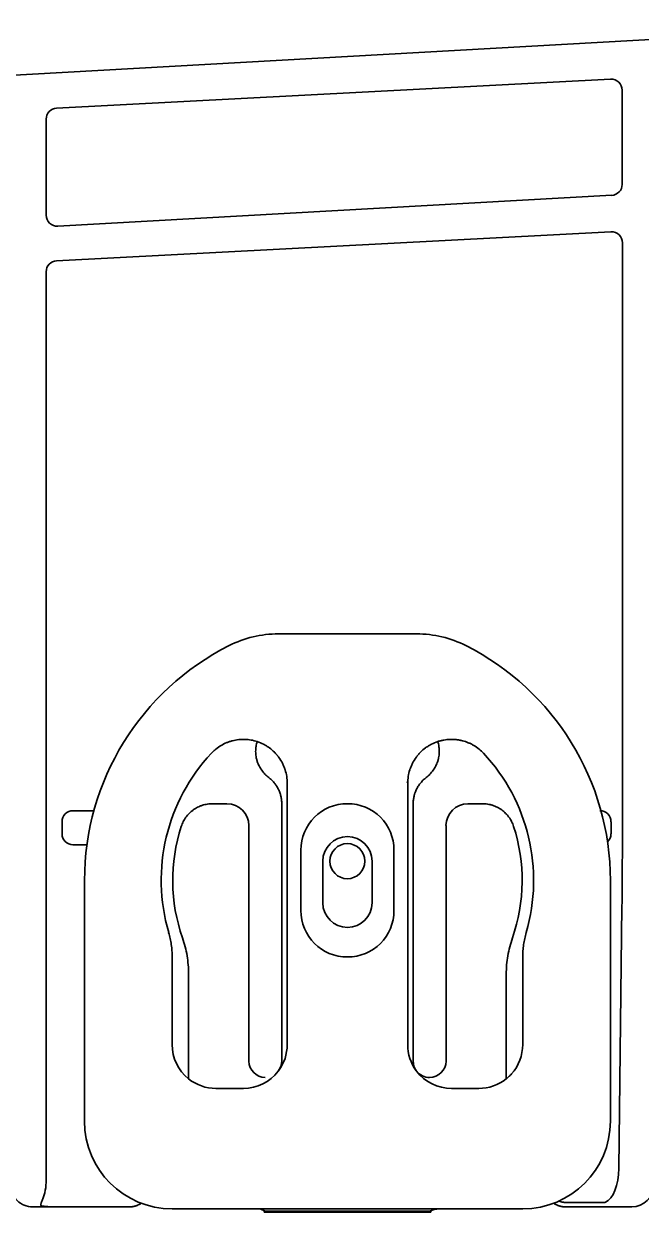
# Model space of a CAD drawing. Extents: x 5997 to 10491, y -672 to 3220.
# Drawn here: x 9107.5 to 9163.9, y 2995.2 to 3103.7 of the extents above; entities that cross this region are included whole.
import ezdxf

# ---------------------------------------------------------------- set-up
doc = ezdxf.new("R2010")
doc.units = 0
doc.header["$LTSCALE"] = 5
doc.layers.add('1', color=7, linetype='CONTINUOUS', true_color=0xffffff)

msp = doc.modelspace()

# ---------------------------------------------------------------- linework, layer by layer
at = {"layer": '1', "color": 7, "linetype": 'Continuous', "lineweight": 35}
for p, q in [((9190.67, 3103.74), (8906.29, 3087.89)), ((9110.52, 3096.02), (9161.09, 3098.68)), ((9162.15, 3097.68), (9162.15, 3089.07)), ((9109.57, 3095.11), (9109.57, 3086.17)), ((9161.2, 3088.08), (9110.63, 3085.26)), ((9161.12, 3084.75), (9110.52, 3082.09)), ((9162.17, 3030.77), (9162.17, 3083.74)), ((9109.57, 3081.09), (9109.57, 3033.14)), ((9130.77, 3048.03), (9143.38, 3048.03)), ((9131.57, 3010.53), (9131.57, 3034.4)), ((9142.57, 3034.4), (9142.57, 3010.53)), ((9109.57, 3033.14), (9109.57, 3025.52)), ((9112.02, 3031.88), (9113.93, 3031.88)), ((9112.02, 3031.88), (9112.02, 3031.88)), ((9113.93, 3031.88), (9113.93, 3031.88)), ((9126.07, 3032.53), (9124.75, 3032.53)), ((9131.07, 3032.53), (9131.07, 3009.03)), ((9143.07, 3009.03), (9143.07, 3032.53)), ((9149.39, 3032.53), (9148.07, 3032.53)), ((9160.2, 3031.95), (9160.2, 3031.95)), ((9160.2, 3031.95), (9160.2, 3031.95)), ((9111.02, 3030.88), (9111.02, 3030.88)), ((9111.02, 3030.88), (9111.02, 3029.77)), ((9161.13, 3030.88), (9161.13, 3030.88)), ((9161.13, 3029.77), (9161.13, 3030.88)), ((9111.02, 3029.77), (9111.02, 3029.77)), ((9128.07, 3009.03), (9128.07, 3030.53)), ((9146.07, 3030.53), (9146.07, 3009.03)), ((9161.13, 3029.77), (9161.13, 3029.77)), ((9113.29, 3028.77), (9112.02, 3028.77)), ((9112.02, 3028.77), (9112.02, 3028.77)), ((9132.82, 3028.28), (9132.82, 3022.78)), ((9141.32, 3022.78), (9141.32, 3028.28)), ((9134.82, 3027.28), (9134.82, 3023.48)), ((9139.32, 3023.48), (9139.32, 3027.28)), ((9109.57, 3025.52), (9109.57, 2998.2)), ((9113.07, 3003.53), (9113.07, 3025.53)), ((9161.07, 3025.53), (9161.07, 3003.53)), ((9132.82, 3022.78), (9132.81, 3022.78)), ((9161.84, 2999.22), (9162.13, 3023.16)), ((9121.07, 3018.53), (9121.07, 3010.53)), ((9153.07, 3010.53), (9153.07, 3018.53)), ((9122.57, 3016.97), (9122.57, 3007.4)), ((9151.57, 3007.4), (9151.57, 3016.97)), ((9125.07, 3006.53), (9127.57, 3006.53)), ((9146.57, 3006.53), (9149.07, 3006.53)), ((9157.02, 2996.12), (9160.34, 2996.12)), ((9108.34, 2995.71), (9117.13, 2995.71)), ((9153.07, 2995.53), (9121.07, 2995.53)), ((9129.09, 2995.53), (9129.57, 2995.33)), ((9129.47, 2995.23), (9129.47, 2995.37)), ((9144.67, 2995.23), (9129.47, 2995.23)), ((9129.57, 2995.33), (9129.57, 2995.23)), ((9129.57, 2995.33), (9144.57, 2995.33)), ((9144.57, 2995.33), (9144.98, 2995.49)), ((9144.57, 2995.23), (9144.57, 2995.33)), ((9144.67, 2995.37), (9144.67, 2995.23)), ((9157.01, 2995.71), (9157.26, 2995.71)), ((9157.26, 2995.71), (9163.02, 2995.71))]:
    msp.add_line(p, q, dxfattribs=at)
msp.add_circle((9137.07, 3027.28), 1.6, dxfattribs=at)
for centre, radius, start, end in [((9130.77, 3038.03), 10, 90, 116.7655), ((9143.38, 3038.03), 10, 63.2345, 90), ((9137.07, 3025.53), 24, 116.7655, 180), ((9137.07, 3025.53), 24, 0, 63.2345), ((9137.07, 3025.53), 17, 136.9472, 196.2606), ((9137.07, 3025.53), 17, 343.7394, 43.0512), ((9137.07, 3028.28), 4.25, 0, 180), ((9137.07, 3025.53), 15.95, 162.0029, 199.2463), ((9137.07, 3025.53), 15.95, 340.7537, 17.9971), ((9137.07, 3027.28), 2.25, 0, 180), ((9137.07, 3023.48), 2.25, 180, 0), ((9137.07, 3022.78), 4.25, 180, 0), ((9121.07, 3003.53), 8, 180, 270), ((9153.07, 3003.53), 8, 270, 0)]:
    msp.add_arc(centre, radius, start, end, dxfattribs=at)
for centre, major_axis, ratio, start_param, end_param in [((9161.15, 3097.68), (0.829, -0.56), 0.999069, 0.594221, 2.218099), ((9110.57, 3095.03), (0.936, -0.353), 0.999269, 1.985339, 3.502131), ((9161.15, 3089.07), (-0.821, -0.571), 0.999112, 1.017308, 2.533193), ((9110.57, 3086.25), (-0.936, -0.353), 0.999269, 5.922647, 7.547449), ((9161.18, 3083.75), (0.06, -1), 0.995861, 1.505498, 3.129377), ((9110.57, 3081.09), (0.337, -0.946), 0.995571, 2.851744, 4.368535), ((9112.02, 3030.88), (0.713, -0.713), 0.991846, 2.357564, 3.925621), ((9126.07, 3030.52), (-1.42, -1.42), 0.998783, 2.356803, 3.926382), ((9148.07, 3030.52), (1.42, -1.42), 0.998783, 2.356803, 3.926382), ((9160.12, 3030.88), (-0.713, -0.713), 0.991846, 2.357564, 3.925621), ((9161.94, 3030.76), (0, -13.26), 0.017437, 0.959838, 1.571375), ((9112.02, 3029.78), (-0.713, -0.713), 0.991846, 5.499157, 7.067214), ((9160.12, 3029.78), (0.713, -0.713), 0.991846, 6.251685, 7.067214), ((9125.07, 3010.53), (2.83, 2.83), 0.999695, 2.356347, 3.251938), ((9127.57, 3010.53), (-2.83, 2.83), 0.999695, 3.290549, 3.926839), ((9146.57, 3010.53), (2.83, 2.83), 0.999695, 2.356347, 2.992639), ((9149.07, 3010.53), (-2.83, 2.83), 0.999695, 3.197702, 3.926839), ((9129.57, 3009.03), (1.06, 1.06), 0.998783, 2.356803, 3.926991), ((9129.57, 3009.03), (-1.06, 1.06), 0.998783, 3.302332, 3.926382), ((9144.57, 3009.03), (1.06, 1.06), 0.998783, 2.356803, 2.980862), ((9144.57, 3009.03), (1.06, 1.06), 0.998783, 3.018958, 3.926991), ((9146.57, 3010.53), (2.83, 2.83), 0.999695, 3.006925, 3.926839), ((9144.57, 3009.03), (-1.06, 1.06), 0.998783, 2.356195, 3.926382), ((9125.07, 3010.53), (2.83, 2.83), 0.999695, 3.251938, 3.926839), ((9149.07, 3010.53), (-2.83, 2.83), 0.999695, 2.356347, 3.031247), ((9108.82, 2998.2), (0, -2.18), 0.343251, 0.645348, 1.570796), ((9160.34, 2999.28), (0, -3.21), 0.466805, 0.198616, 1.553343), ((9108.35, 2997.67), (-1.98, -0.31), 0.977026, 6.122506, 7.694216), ((9163.03, 2997.67), (-1.98, -0.31), 0.977026, 1.411031, 2.980914), ((9117.13, 2997.71), (-1.49, -1.34), 0.998167, 1.277273, 1.427042), ((9157.02, 2997.71), (1.49, -1.34), 0.998167, 4.856139, 5.005887)]:
    msp.add_ellipse(centre, major_axis=major_axis, ratio=ratio, start_param=start_param, end_param=end_param, dxfattribs=at)
at = {"layer": '1', "color": 7, "linetype": 'Continuous', "lineweight": 35, "extrusion": (2.95823e-31, -1.17146e-15, -1)}
msp.add_ellipse((9127.57, 3010.53), major_axis=(-2.83, 2.83), ratio=0.999695, start_param=3.006925, end_param=3.926839, dxfattribs=at)
at = {"layer": '1', "color": 7, "linetype": 'Continuous', "lineweight": 35}
for points, knots in [([(9128.83, 3038.2), (9128.65, 3038.26), (9128.46, 3038.31), (9128.09, 3038.37), (9127.9, 3038.39), (9127.67, 3038.4), (9127.62, 3038.4), (9127.52, 3038.4), (9127.47, 3038.4), (9127.33, 3038.4), (9127.24, 3038.39), (9126.95, 3038.36), (9126.77, 3038.32), (9126.49, 3038.25), (9126.4, 3038.23), (9126.27, 3038.18), (9126.22, 3038.17), (9126.13, 3038.13), (9126.09, 3038.12), (9125.87, 3038.02), (9125.7, 3037.94), (9125.37, 3037.75), (9125.22, 3037.64), (9125.03, 3037.49), (9124.99, 3037.46), (9124.92, 3037.4), (9124.82, 3037.3), (9124.72, 3037.2), (9124.65, 3037.13)], [0, 0, 0, 0, 0.125, 0.125, 0.25, 0.25, 0.28125, 0.28125, 0.3125, 0.3125, 0.375, 0.375, 0.5, 0.5, 0.5625, 0.5625, 0.59375, 0.59375, 0.625, 0.625, 0.75, 0.75, 0.875, 0.875, 0.90625, 0.90625, 0.9375, 1, 1, 1, 1]), ([(9149.5, 3037.13), (9149.36, 3037.27), (9149.23, 3037.4), (9148.93, 3037.64), (9148.78, 3037.74), (9148.57, 3037.87), (9148.53, 3037.89), (9148.45, 3037.94), (9148.4, 3037.96), (9148.28, 3038.02), (9148.19, 3038.06), (9147.93, 3038.17), (9147.75, 3038.23), (9147.47, 3038.3), (9147.38, 3038.32), (9147.24, 3038.35), (9147.19, 3038.35), (9147.1, 3038.37), (9147.05, 3038.37), (9146.81, 3038.4), (9146.62, 3038.41), (9146.25, 3038.39), (9146.06, 3038.37), (9145.82, 3038.33), (9145.77, 3038.32), (9145.68, 3038.3), (9145.54, 3038.27), (9145.41, 3038.23), (9145.32, 3038.2)], [0, 0, 0, 0, 0.125, 0.125, 0.25, 0.25, 0.28125, 0.28125, 0.3125, 0.3125, 0.375, 0.375, 0.5, 0.5, 0.5625, 0.5625, 0.59375, 0.59375, 0.625, 0.625, 0.75, 0.75, 0.875, 0.875, 0.90625, 0.90625, 0.9375, 1, 1, 1, 1]), ([(9128.83, 3038.2), (9128.78, 3038.05), (9128.75, 3037.91), (9128.72, 3037.72), (9128.72, 3037.68), (9128.71, 3037.6), (9128.7, 3037.56), (9128.7, 3037.45), (9128.69, 3037.37), (9128.69, 3037.14), (9128.71, 3036.99), (9128.74, 3036.76), (9128.76, 3036.69), (9128.78, 3036.58), (9128.79, 3036.54), (9128.81, 3036.47), (9128.83, 3036.43), (9128.88, 3036.25), (9128.94, 3036.11), (9129.04, 3035.9), (9129.1, 3035.8), (9129.16, 3035.7), (9129.2, 3035.64), (9129.23, 3035.61), (9129.34, 3035.45), (9129.43, 3035.33), (9129.65, 3035.11), (9129.76, 3035.01), (9129.88, 3034.92)], [0, 0, 0, 0, 0.125, 0.125, 0.15625, 0.15625, 0.1875, 0.1875, 0.25, 0.25, 0.375, 0.375, 0.4375, 0.4375, 0.46875, 0.46875, 0.5, 0.5, 0.625, 0.625, 0.6875, 0.71875, 0.71875, 0.75, 0.75, 0.875, 0.875, 1, 1, 1, 1]), ([(9131.57, 3034.4), (9131.57, 3034.61), (9131.56, 3034.82), (9131.49, 3035.23), (9131.44, 3035.43), (9131.37, 3035.66), (9131.36, 3035.68), (9131.35, 3035.73), (9131.34, 3035.76), (9131.31, 3035.83), (9131.29, 3035.88), (9131.23, 3036.02), (9131.19, 3036.12), (9131.05, 3036.4), (9130.94, 3036.57), (9130.79, 3036.79), (9130.75, 3036.83), (9130.71, 3036.89), (9130.69, 3036.91), (9130.66, 3036.95), (9130.57, 3037.05), (9130.48, 3037.15), (9130.26, 3037.37), (9130.11, 3037.51), (9129.9, 3037.66), (9129.85, 3037.69), (9129.77, 3037.75), (9129.72, 3037.78), (9129.59, 3037.86), (9129.5, 3037.91), (9129.22, 3038.05), (9129.03, 3038.13), (9128.83, 3038.2)], [0, 0, 0, 0, 0.125, 0.125, 0.25, 0.25, 0.265625, 0.265625, 0.28125, 0.28125, 0.3125, 0.3125, 0.375, 0.375, 0.5, 0.5, 0.53125, 0.53125, 0.546875, 0.546875, 0.5625, 0.625, 0.625, 0.75, 0.75, 0.78125, 0.78125, 0.8125, 0.8125, 0.875, 0.875, 1, 1, 1, 1]), ([(9145.32, 3038.2), (9145.12, 3038.13), (9144.93, 3038.05), (9144.65, 3037.91), (9144.56, 3037.86), (9144.42, 3037.78), (9144.38, 3037.75), (9144.29, 3037.69), (9144.25, 3037.66), (9144.04, 3037.51), (9143.88, 3037.37), (9143.66, 3037.15), (9143.57, 3037.05), (9143.49, 3036.95), (9143.46, 3036.91), (9143.44, 3036.89), (9143.39, 3036.83), (9143.36, 3036.79), (9143.21, 3036.57), (9143.1, 3036.4), (9142.96, 3036.12), (9142.91, 3036.02), (9142.86, 3035.88), (9142.84, 3035.83), (9142.81, 3035.76), (9142.8, 3035.73), (9142.78, 3035.68), (9142.77, 3035.66), (9142.7, 3035.43), (9142.65, 3035.23), (9142.59, 3034.82), (9142.57, 3034.61), (9142.57, 3034.4)], [0, 0, 0, 0, 0.125, 0.125, 0.1875, 0.1875, 0.21875, 0.21875, 0.25, 0.25, 0.375, 0.375, 0.4375, 0.453125, 0.453125, 0.46875, 0.46875, 0.5, 0.5, 0.625, 0.625, 0.6875, 0.6875, 0.71875, 0.71875, 0.734375, 0.734375, 0.75, 0.75, 0.875, 0.875, 1, 1, 1, 1]), ([(9144.26, 3034.92), (9144.38, 3035.01), (9144.5, 3035.11), (9144.71, 3035.33), (9144.81, 3035.45), (9144.92, 3035.61), (9144.94, 3035.64), (9144.98, 3035.7), (9145.05, 3035.8), (9145.1, 3035.9), (9145.2, 3036.11), (9145.26, 3036.25), (9145.32, 3036.43), (9145.33, 3036.47), (9145.35, 3036.54), (9145.36, 3036.58), (9145.39, 3036.69), (9145.4, 3036.76), (9145.44, 3036.99), (9145.45, 3037.14), (9145.45, 3037.37), (9145.45, 3037.45), (9145.44, 3037.56), (9145.44, 3037.6), (9145.43, 3037.68), (9145.42, 3037.72), (9145.4, 3037.91), (9145.36, 3038.05), (9145.32, 3038.2)], [0, 0, 0, 0, 0.125, 0.125, 0.25, 0.25, 0.28125, 0.28125, 0.3125, 0.375, 0.375, 0.5, 0.5, 0.53125, 0.53125, 0.5625, 0.5625, 0.625, 0.625, 0.75, 0.75, 0.8125, 0.8125, 0.84375, 0.84375, 0.875, 0.875, 1, 1, 1, 1]), ([(9129.88, 3034.92), (9129.98, 3034.85), (9130.06, 3034.77), (9130.23, 3034.62), (9130.31, 3034.53), (9130.42, 3034.4), (9130.47, 3034.33), (9130.52, 3034.26), (9130.56, 3034.21), (9130.57, 3034.19), (9130.65, 3034.07), (9130.71, 3033.97), (9130.81, 3033.76), (9130.86, 3033.66), (9130.91, 3033.49), (9130.93, 3033.44), (9130.96, 3033.36), (9130.96, 3033.33), (9130.98, 3033.27), (9130.99, 3033.24), (9131.02, 3033.1), (9131.06, 3032.88), (9131.07, 3032.64), (9131.07, 3032.53)], [0, 0, 0, 0, 0.125, 0.125, 0.25, 0.25, 0.3125, 0.34375, 0.34375, 0.375, 0.375, 0.5, 0.5, 0.625, 0.625, 0.6875, 0.6875, 0.71875, 0.71875, 0.75, 0.75, 0.875, 1, 1, 1, 1]), ([(9143.07, 3032.53), (9143.07, 3032.64), (9143.08, 3032.76), (9143.11, 3032.99), (9143.13, 3033.1), (9143.16, 3033.27), (9143.18, 3033.32), (9143.2, 3033.41), (9143.21, 3033.43), (9143.23, 3033.49), (9143.24, 3033.52), (9143.29, 3033.65), (9143.33, 3033.76), (9143.44, 3033.97), (9143.49, 3034.06), (9143.59, 3034.21), (9143.62, 3034.26), (9143.67, 3034.33), (9143.69, 3034.35), (9143.72, 3034.4), (9143.74, 3034.42), (9143.84, 3034.53), (9143.99, 3034.7), (9144.17, 3034.85), (9144.26, 3034.92)], [0, 0, 0, 0, 0.125, 0.125, 0.25, 0.25, 0.3125, 0.3125, 0.34375, 0.34375, 0.375, 0.375, 0.5, 0.5, 0.625, 0.625, 0.6875, 0.6875, 0.71875, 0.71875, 0.75, 0.75, 0.875, 1, 1, 1, 1]), ([(9124.75, 3032.53), (9124.6, 3032.53), (9124.44, 3032.51), (9124.13, 3032.46), (9123.98, 3032.43), (9123.79, 3032.37), (9123.75, 3032.35), (9123.68, 3032.33), (9123.57, 3032.28), (9123.46, 3032.24), (9123.26, 3032.13), (9123.12, 3032.05), (9122.96, 3031.93), (9122.93, 3031.91), (9122.87, 3031.86), (9122.84, 3031.83), (9122.75, 3031.76), (9122.69, 3031.7), (9122.52, 3031.54), (9122.42, 3031.42), (9122.31, 3031.26), (9122.29, 3031.23), (9122.24, 3031.16), (9122.22, 3031.13), (9122.16, 3031.03), (9122.12, 3030.96), (9122.01, 3030.75), (9121.95, 3030.6), (9121.9, 3030.45)], [0, 0, 0, 0, 0.125, 0.125, 0.25, 0.25, 0.28125, 0.28125, 0.3125, 0.375, 0.375, 0.5, 0.5, 0.53125, 0.53125, 0.5625, 0.5625, 0.625, 0.625, 0.75, 0.75, 0.78125, 0.78125, 0.8125, 0.8125, 0.875, 0.875, 1, 1, 1, 1]), ([(9152.24, 3030.45), (9152.19, 3030.6), (9152.13, 3030.75), (9151.99, 3031.03), (9151.91, 3031.16), (9151.79, 3031.32), (9151.77, 3031.35), (9151.72, 3031.41), (9151.65, 3031.51), (9151.57, 3031.59), (9151.4, 3031.76), (9151.28, 3031.86), (9151.12, 3031.98), (9151.09, 3032), (9151.03, 3032.04), (9150.99, 3032.06), (9150.89, 3032.12), (9150.82, 3032.16), (9150.61, 3032.27), (9150.47, 3032.33), (9150.28, 3032.39), (9150.25, 3032.4), (9150.17, 3032.42), (9150.13, 3032.43), (9150.02, 3032.46), (9149.94, 3032.48), (9149.71, 3032.51), (9149.55, 3032.53), (9149.39, 3032.53)], [0, 0, 0, 0, 0.125, 0.125, 0.25, 0.25, 0.28125, 0.28125, 0.3125, 0.375, 0.375, 0.5, 0.5, 0.53125, 0.53125, 0.5625, 0.5625, 0.625, 0.625, 0.75, 0.75, 0.78125, 0.78125, 0.8125, 0.8125, 0.875, 0.875, 1, 1, 1, 1]), ([(9122.01, 3020.27), (9122.11, 3020), (9122.19, 3019.73), (9122.33, 3019.19), (9122.44, 3018.65), (9122.51, 3018.09), (9122.56, 3017.54), (9122.57, 3017.26), (9122.57, 3016.97)], [0, 0, 0, 0, 0.25, 0.25, 0.5, 0.75, 0.75, 1, 1, 1, 1]), ([(9151.57, 3016.97), (9151.57, 3017.26), (9151.58, 3017.54), (9151.63, 3018.09), (9151.7, 3018.65), (9151.82, 3019.19), (9151.96, 3019.73), (9152.04, 3020), (9152.13, 3020.27)], [0, 0, 0, 0, 0.25, 0.25, 0.5, 0.75, 0.75, 1, 1, 1, 1]), ([(9152.06, 3007.86), (9152.03, 3007.83), (9152, 3007.8), (9151.95, 3007.75), (9151.93, 3007.72), (9151.89, 3007.68), (9151.87, 3007.67), (9151.85, 3007.64), (9151.83, 3007.63), (9151.79, 3007.6), (9151.77, 3007.57), (9151.73, 3007.54), (9151.72, 3007.53), (9151.69, 3007.51), (9151.68, 3007.5), (9151.66, 3007.48), (9151.65, 3007.47), (9151.63, 3007.46), (9151.62, 3007.45), (9151.6, 3007.43), (9151.58, 3007.42), (9151.57, 3007.41), (9151.57, 3007.41), (9151.57, 3007.41), (9151.56, 3007.41), (9151.56, 3007.41)], [0, 0, 0, 0, 0.134778, 0.134778, 0.269557, 0.269557, 0.336946, 0.336946, 0.404335, 0.404335, 0.539113, 0.539113, 0.606503, 0.606503, 0.673892, 0.673892, 0.741281, 0.741281, 0.80867, 0.80867, 0.943449, 0.943449, 0.977143, 0.977143, 1, 1, 1, 1]), ([(9109.08, 2995.84), (9109.08, 2995.87), (9109.08, 2995.89), (9109.09, 2995.94), (9109.09, 2995.97), (9109.1, 2996.02), (9109.11, 2996.04), (9109.12, 2996.09), (9109.13, 2996.12), (9109.16, 2996.2), (9109.18, 2996.25), (9109.23, 2996.35), (9109.25, 2996.41), (9109.27, 2996.46)], [0, 0, 0, 0, 0.125, 0.125, 0.25, 0.25, 0.375, 0.375, 0.5, 0.5, 0.75, 0.75, 1, 1, 1, 1]), ([(9156.33, 2996.26), (9156.39, 2996.23), (9156.44, 2996.21), (9156.55, 2996.18), (9156.61, 2996.16), (9156.69, 2996.14), (9156.72, 2996.14), (9156.78, 2996.13), (9156.81, 2996.13), (9156.9, 2996.12), (9156.96, 2996.12), (9157.02, 2996.12)], [0, 0, 0, 0, 0.25, 0.25, 0.5, 0.5, 0.625, 0.625, 0.75, 0.75, 1, 1, 1, 1]), ([(9160.34, 2996.12), (9160.39, 2996.12), (9160.44, 2996.12), (9160.54, 2996.12), (9160.59, 2996.12), (9160.64, 2996.13)], [0, 0, 0, 0, 0.5, 0.5, 1, 1, 1, 1]), ([(9109.84, 2995.72), (9109.83, 2995.73), (9109.81, 2995.73), (9109.78, 2995.73), (9109.76, 2995.73), (9109.71, 2995.73), (9109.68, 2995.74), (9109.61, 2995.74), (9109.58, 2995.74), (9109.51, 2995.75), (9109.48, 2995.75), (9109.42, 2995.76), (9109.38, 2995.76), (9109.32, 2995.77), (9109.29, 2995.78), (9109.24, 2995.79), (9109.22, 2995.79), (9109.19, 2995.8), (9109.18, 2995.8), (9109.13, 2995.81), (9109.11, 2995.83), (9109.08, 2995.84)], [0, 0, 0, 0, 0.0625, 0.0625, 0.125, 0.125, 0.25, 0.25, 0.375, 0.375, 0.5, 0.5, 0.625, 0.625, 0.75, 0.75, 0.8125, 0.8125, 0.875, 0.875, 1, 1, 1, 1]), ([(9117.13, 2995.71), (9117.14, 2995.71), (9117.15, 2995.71), (9117.18, 2995.71), (9117.2, 2995.71), (9117.22, 2995.71), (9117.24, 2995.71), (9117.26, 2995.71), (9117.29, 2995.71), (9117.31, 2995.72), (9117.33, 2995.72), (9117.35, 2995.72), (9117.37, 2995.72), (9117.39, 2995.73), (9117.42, 2995.73), (9117.44, 2995.73), (9117.46, 2995.74), (9117.48, 2995.74), (9117.5, 2995.74), (9117.52, 2995.75), (9117.55, 2995.75), (9117.57, 2995.76), (9117.59, 2995.76), (9117.61, 2995.77), (9117.63, 2995.77), (9117.65, 2995.78), (9117.67, 2995.78), (9117.7, 2995.79), (9117.72, 2995.79), (9117.74, 2995.8), (9117.76, 2995.81), (9117.78, 2995.81), (9117.8, 2995.82), (9117.82, 2995.83), (9117.84, 2995.84), (9117.86, 2995.84), (9117.88, 2995.85), (9117.9, 2995.86), (9117.92, 2995.87), (9117.94, 2995.88), (9117.96, 2995.89), (9117.98, 2995.89), (9117.98, 2995.9)], [0, 0, 0, 0, 0.024913, 0.049823, 0.074731, 0.099637, 0.124542, 0.149446, 0.17435, 0.199254, 0.22416, 0.249067, 0.273976, 0.298889, 0.323805, 0.348725, 0.37365, 0.39858, 0.423516, 0.448458, 0.473408, 0.498365, 0.52333, 0.548304, 0.573288, 0.598282, 0.623286, 0.648301, 0.673328, 0.698368, 0.72342, 0.748486, 0.773565, 0.798659, 0.823768, 0.848893, 0.874034, 0.899192, 0.924367, 0.949559, 0.97477, 1, 1, 1, 1]), ([(9144.98, 2995.49), (9144.98, 2995.5), (9144.99, 2995.5), (9145.02, 2995.5), (9145.03, 2995.5), (9145.05, 2995.51), (9145.06, 2995.51), (9145.09, 2995.51), (9145.1, 2995.51), (9145.13, 2995.51), (9145.14, 2995.51), (9145.17, 2995.51), (9145.18, 2995.51), (9145.2, 2995.52), (9145.21, 2995.52), (9145.22, 2995.52)], [0, 0, 0, 0, 0.25, 0.25, 0.375, 0.375, 0.5, 0.5, 0.625, 0.625, 0.75, 0.75, 0.875, 0.875, 1, 1, 1, 1]), ([(9156.16, 2995.9), (9156.17, 2995.89), (9156.18, 2995.89), (9156.2, 2995.88), (9156.22, 2995.87), (9156.24, 2995.86), (9156.26, 2995.85), (9156.28, 2995.84), (9156.3, 2995.84), (9156.33, 2995.83), (9156.35, 2995.82), (9156.37, 2995.81), (9156.39, 2995.81), (9156.41, 2995.8), (9156.43, 2995.79), (9156.45, 2995.79), (9156.47, 2995.78), (9156.49, 2995.78), (9156.51, 2995.77), (9156.54, 2995.77), (9156.56, 2995.76), (9156.58, 2995.76), (9156.6, 2995.75), (9156.62, 2995.75), (9156.64, 2995.74), (9156.66, 2995.74), (9156.69, 2995.74), (9156.71, 2995.73), (9156.73, 2995.73), (9156.75, 2995.73), (9156.77, 2995.72), (9156.79, 2995.72), (9156.82, 2995.72), (9156.84, 2995.72), (9156.86, 2995.71), (9156.88, 2995.71), (9156.9, 2995.71), (9156.93, 2995.71), (9156.95, 2995.71), (9156.97, 2995.71), (9156.99, 2995.71), (9157.01, 2995.71), (9157.01, 2995.71)], [0, 0, 0, 0, 0.02523, 0.050441, 0.075634, 0.100809, 0.125967, 0.151108, 0.176232, 0.201342, 0.226436, 0.251516, 0.276581, 0.301633, 0.326673, 0.3517, 0.376715, 0.40172, 0.426713, 0.451697, 0.476671, 0.501637, 0.526594, 0.551543, 0.576486, 0.601422, 0.626352, 0.651276, 0.676196, 0.701112, 0.726025, 0.750934, 0.775841, 0.800747, 0.825651, 0.850555, 0.875459, 0.900363, 0.925269, 0.950177, 0.975087, 1, 1, 1, 1])]:
    msp.add_open_spline(points, degree=3, knots=knots, dxfattribs=at)
for points in [[(9142.57, 3034.4), (9142.55, 3034.45), (9142.53, 3034.5), (9142.51, 3034.55)], [(9120.75, 3020.77), (9120.81, 3020.58), (9120.9, 3020.22), (9121, 3019.66), (9121.06, 3019.1), (9121.07, 3018.72), (9121.07, 3018.53)], [(9153.07, 3018.53), (9153.07, 3018.72), (9153.09, 3019.1), (9153.15, 3019.66), (9153.25, 3020.22), (9153.34, 3020.58), (9153.39, 3020.77)], [(9130.76, 3008.1), (9130.77, 3008.12), (9130.78, 3008.13), (9130.79, 3008.15)], [(9143.39, 3008.1), (9143.38, 3008.12), (9143.37, 3008.13), (9143.36, 3008.15)]]:
    msp.add_open_spline(points, degree=3, dxfattribs=at)

doc.saveas('drawing.dxf')
